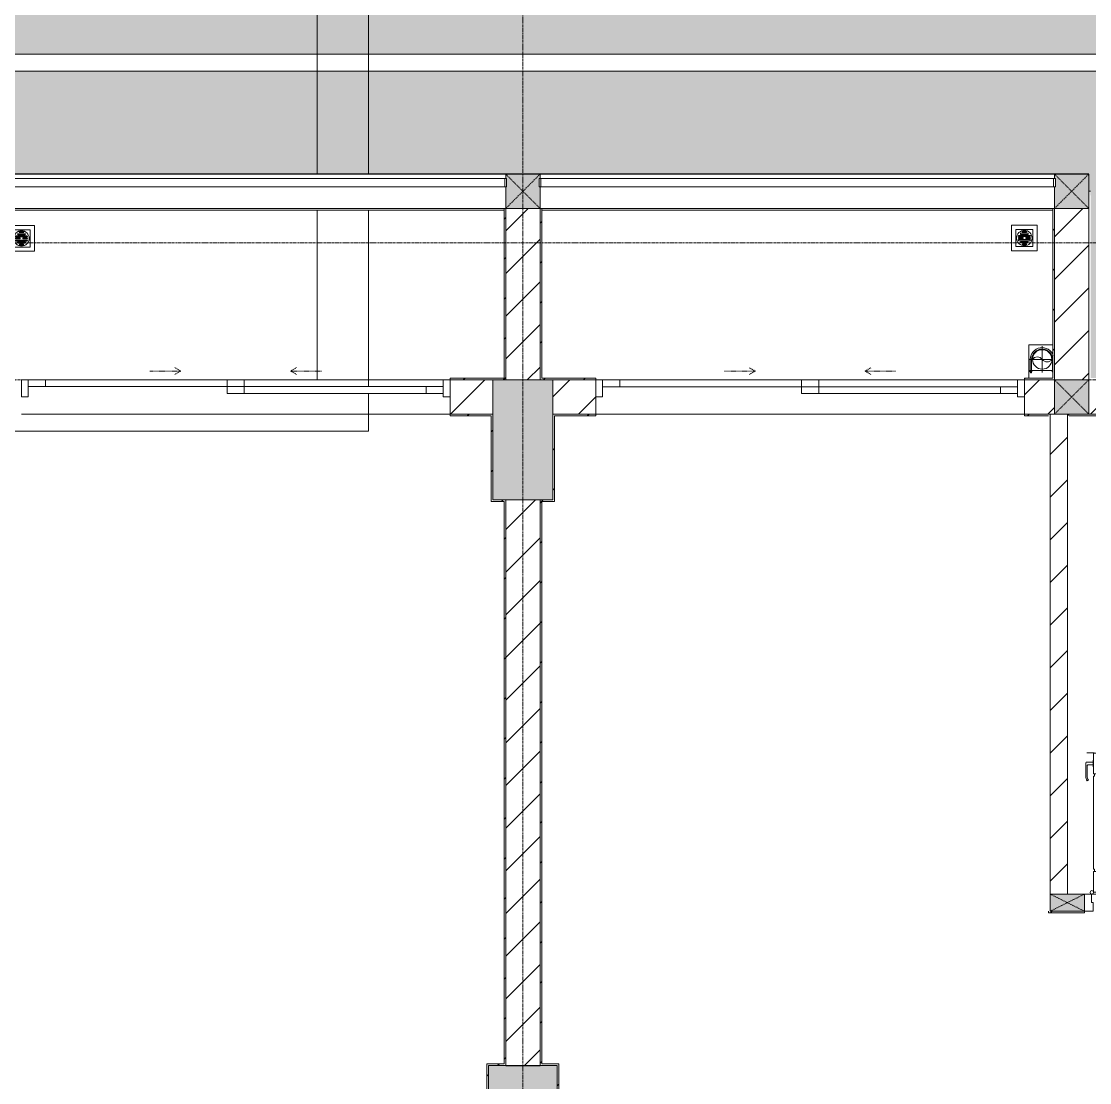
# Model space of a CAD drawing. Header units: millimetres. Extents: x 5359 to 218750, y -16347 to 109893.
# Drawn here: x 66228 to 72458, y 40437 to 46628 of the extents above; entities that cross this region are included whole.
import ezdxf

# ---------------------------------------------------------------- set-up
doc = ezdxf.new("R2010")
doc.units = ezdxf.units.MM
for name, pattern in [('Dash', [6, 3, -3]), ('Grid Line', [22.225, 12.7, -3.175, 3.175, -3.175]), ('IMPORT-CENTER _3_', [10.16, 6.35, -1.27, 1.27, -1.27])]:
    doc.linetypes.add(name, pattern=pattern)
for name, color, linetype, lineweight in [('0-1', 7, 'Continuous', 5), ('A-DETL-GENF-1', 9, 'Continuous', 9), ('A-DOOR', 31, 'Continuous', 9), ('A-DOOR-1', 9, 'Continuous', 9), ('A-DOOR-FRAM', 31, 'Continuous', 9), ('A-DOOR-HDLN', 31, 'Dash', 9), ('A-FLOR-1', 9, 'Continuous', 9), ('A-FLOR-HRAL', 11, 'Continuous', 9), ('A-FLOR-PATT', 8, 'Continuous', 9), ('A-WALL', 113, 'Continuous', 9), ('A-WALL-1', 53, 'Continuous', 18), ('A-WALL-3', 113, 'Continuous', 18), ('A-WALL-PATT-1', 10, 'Continuous', 9), ('A-WALL-PATT-2', 9, 'Continuous', 9), ('A-WALL-PATT-3', 111, 'Continuous', 9), ('G-IMPT', 8, 'Continuous', 9), ('G-IMPT-1', 8, 'IMPORT-CENTER _3_', 9), ('I-WALL-1', 53, 'Continuous', 18), ('I-WALL-2', 9, 'Continuous', 9), ('M-EQPM', 50, 'Continuous', 9), ('S-BEAM-1', 9, 'Continuous', 9), ('S-COLS', 52, 'Continuous', 9), ('S-COLS-1', 253, 'Continuous', 5), ('S-COLS-2', 53, 'Continuous', 18), ('S-COLS-3', 9, 'Continuous', 9), ('S-COLS-4', 52, 'Continuous', 18), ('S-COLS-5', 52, 'Dash', 9), ('S-COLS-HDLN', 52, 'Dash', 9), ('S-COLS-HDLN-1', 9, 'Dash', 9), ('S-GRID-1', 1, 'Grid Line', 9)]:
    doc.layers.add(name, color=color, linetype=linetype, lineweight=lineweight)
pattern_1 = [(45, (0, 0), (-124.4508, 124.4508), [])]
pattern_2 = [(45, (0, 0), (-116.67262, 116.67262), [])]
pattern_3 = [(0, (167.64, 11.2), (558.8, 558.8), [83.82, -16.764, 22.352, -16.764, -419.1]), (0, (167.64, 11.2), (558.8, 558.8), [-139.7, 83.82, -335.28]), (0, (139.7, 27.94), (558.8, 558.8), [55.88, -41.91, 83.82, -41.91, -335.28]), (0, (139.7, 27.94), (558.8, 558.8), [-223.52, 55.88, -279.4]), (0, (335.3, 251.46), (558.8, 558.8), [69.85, -27.94, 69.85, -391.16]), (0, (55.9, 363.2), (558.8, 558.8), [27.94, -55.88, 27.94, -447.04]), (90, (111.76, 363.2), (-558.8, 558.8), [50.292, -508.508]), (90, (279.4, 27.94), (-558.8, 558.8), [55.88, -502.92]), (90, (419.1, 251.46), (-558.8, 558.8), [55.88, -502.92]), (45, (352.04, 22.35), (0, 558.7996), [55.88, -734.383]), (135, (206.76, 22.35), (-558.7996, 0), [55.88, -734.383]), (63.435, (335.28, 25.15), (-0.0005, 558.8001), [55.88, -1193.635]), (75.964, (307.34, 27.94), (-0.00237, 558.80038), [55.88, -2248.111]), (75.964, (447.04, 251.46), (-0.00237, 558.80038), [44.704, -2259.287]), (75.964, (122.94, 363.22), (-0.00237, 558.80038), [39.116, -2264.875]), (104.036, (251.46, 27.94), (0.00237, 558.80038), [55.88, -2248.111]), (104.036, (391.16, 251.46), (0.00237, 558.80038), [44.704, -2259.287]), (104.036, (100.58, 363.22), (0.00237, 558.80038), [39.116, -2264.875]), (116.565, (223.52, 25.15), (0.0005, 558.8001), [55.88, -1193.634])]

# ---------------------------------------------------------------- blocks, each defined once
blk = doc.blocks.new('NCV_TKTC_KET CAU_rvt-1-TKCS_MB ĐỊNH VỊ CỔNG-HÀNG RÀO')
at = {"layer": 'S-COLS-1'}
for points in [[(69327.6, 43836.9), (69327.6, 44536.9), (68977.6, 44536.9), (68977.6, 43836.9)], [(69352.6, 39236.9), (69352.6, 40536.9), (68952.6, 40536.9), (68952.6, 39236.9)]]:
    blk.add_hatch(color=256, dxfattribs=at).paths.add_polyline_path(points)
at = {"layer": 'S-BEAM-1'}
for p, q in [((69052.6, 45737.4), (66052.6, 45737.4)), ((72252.6, 45737.4), (69252.6, 45737.4)), ((66052.6, 45537.4), (69052.6, 45537.4))]:
    blk.add_line(p, q, dxfattribs=at)
at = {"layer": 'S-COLS-2'}
for p, q in [((69327.6, 44536.9), (68977.6, 44536.9)), ((68977.6, 44536.9), (68977.6, 43836.9)), ((69327.6, 43836.9), (69327.6, 44536.9)), ((68977.6, 43836.9), (69327.6, 43836.9)), ((69352.6, 40536.9), (68952.6, 40536.9)), ((68952.6, 40536.9), (68952.6, 39236.9)), ((69352.6, 39236.9), (69352.6, 40536.9))]:
    blk.add_line(p, q, dxfattribs=at)
blk = doc.blocks.new('DOOR_CW_01 CANH MO-PANEL KINH - DIW_01-900x2200-CỬA GỖ VÂN LAMINATE-553393-TKCS_MB ĐỊNH VỊ CỔNG-HÀNG RÀO')
at = {"layer": 'A-DETL-GENF-1'}
for p, q in [((-442, 737), (-442, 816.5)), ((-399, 820.5), (-438, 820.5)), ((-399, 831.8), (-397, 831.8)), ((-399, 792.2), (-399, 831.8)), ((-397, 872), (-357, 872)), ((-397, 752), (-397, 872)), ((-397, 792.2), (-397, 831.8)), ((-357, 872), (-357, 752)), ((-357, 792.2), (-357, 831.8)), ((-355, 831.8), (-357, 831.8)), ((-355, 792.2), (-355, 831.8)), ((-355, 820.5), (-316, 820.5)), ((-312, 737), (-312, 816.5)), ((-434, 799.5), (-434, 737)), ((-399, 803.5), (-430, 803.5)), ((-397, 792.2), (-399, 792.2)), ((-357, 752), (-397, 752)), ((-363, 752), (-391, 752)), ((-391, 752), (-391, 738)), ((-363, 738), (-363, 752)), ((-357, 792.2), (-355, 792.2)), ((-355, 803.5), (-324, 803.5)), ((-320, 799.5), (-320, 737)), ((-433.9, 711.2), (-427.3, 715.8)), ((-397, 738), (-391, 738)), ((-397, 738), (-397, 196)), ((-357, 738), (-363, 738)), ((-357, 196), (-357, 738)), ((-320.1, 711.2), (-326.7, 715.8)), ((-397, 196), (-391, 196)), ((-391, 196), (-391, 182)), ((-357, 196), (-363, 196)), ((-363, 182), (-363, 196)), ((-357, 182), (-397, 182)), ((-397, 182), (-397, 62)), ((-391, 182), (-363, 182)), ((-357, 62), (-357, 182)), ((-397, 62), (-357, 62))]:
    blk.add_line(p, q, dxfattribs=at)
blk.add_circle((-407, 60), 10, dxfattribs=at)
for centre, radius, start, end in [((-407, 60), 814, 360, 92), ((-438, 816.5), 4, 90, 180), ((-316, 816.5), 4, 0, 90), ((-430, 799.5), 4, 90, 180), ((-324, 799.5), 4, 360, 90), ((-397, 737), 45, 180, 215), ((-397, 737), 37, 180, 215), ((-357, 737), 37, 325, 0), ((-357, 737), 45, 325, 0)]:
    blk.add_arc(centre, radius, start, end, dxfattribs=at)
at = {"layer": 'A-DOOR-1'}
for p, q in [((-410, 50), (-450, 50)), ((-450, 50), (-450, -50)), ((-410, 0), (-410, 50)), ((-400, 0), (-410, 0)), ((-407, 50), (-382, 50)), ((-400, -50), (-400, 0)), ((410, 0), (400, 0)), ((400, 0), (400, -50)), ((450, 50), (410, 50)), ((410, 50), (410, 0)), ((450, -50), (450, 50)), ((-450, -50), (-400, -50)), ((400, -50), (450, -50))]:
    blk.add_line(p, q, dxfattribs=at)
blk = doc.blocks.new('G1_SOF - BO TRU - 100x200-V27-TKCS_MB ĐỊNH VỊ CỔNG-HÀNG RÀO')
at = {"layer": 'S-COLS-3'}
blk.add_hatch(color=256, dxfattribs=at).paths.add_polyline_path([(50, 100), (-50, 100), (-50, -100), (50, -100)])
at = {"layer": 'S-COLS-2'}
for p, q in [((-50, 100), (-50, -100)), ((50, -100), (50, 100)), ((-50, -100), (50, -100))]:
    blk.add_line(p, q, dxfattribs=at)
at = {"layer": 'S-COLS-HDLN-1'}
for p, q in [((50, 100), (-50, -100)), ((-50, 100), (50, -100))]:
    blk.add_line(p, q, dxfattribs=at)
blk = doc.blocks.new('NCV_TKTC_TANG 1_rvt-1-TKCS_MB ĐỊNH VỊ CỔNG-HÀNG RÀO')
at = {"layer": 'A-WALL-PATT-1'}
h = blk.add_hatch(dxfattribs=at)
h.set_pattern_fill('FP_2', color=256, style=0, pattern_type=2)
h.set_pattern_definition(pattern_1)
h.paths.add_polyline_path([(72327.6, 41536.9), (72327.6, 44336.6), (72227.6, 44336.6), (72227.6, 41536.9)])
h = blk.add_hatch(dxfattribs=at)
h.set_pattern_fill('FP_2', color=256, style=0, pattern_type=2)
h.set_pattern_definition(pattern_1)
h.paths.add_polyline_path([(75563.9, 40336.9), (75727.9, 40336.9), (75727.9, 40436.9), (74627.6, 40436.9), (74627.6, 40336.9)])
h.paths.add_polyline_path([(75927.9, 40336.9), (77177.9, 40336.9), (77177.6, 40436.9), (75927.9, 40436.9), (75927.9, 40398.2)])
h.paths.add_polyline_path([(73627.6, 40336.9), (73727.6, 40336.9), (73727.6, 40436.9), (73477.6, 40436.9), (73477.6, 40336.9), (73527.6, 40336.9)])
h.paths.add_polyline_path([(72537.9, 40336.9), (72677.6, 40336.9), (72677.6, 40436.9), (72427.6, 40436.9), (72427.6, 40336.9)])
at = {"layer": 'A-WALL-PATT-2'}
h = blk.add_hatch(dxfattribs=at)
h.set_pattern_fill('FP_3', color=256, style=0, pattern_type=2)
h.set_pattern_definition(pattern_2)
h.paths.add_polyline_path([(69052.6, 44546.9), (69052.6, 45536.9), (69042.6, 45536.9), (69042.6, 44546.9)])
h = blk.add_hatch(dxfattribs=at)
h.set_pattern_fill('FP_3', color=256, style=0, pattern_type=2)
h.set_pattern_definition(pattern_2)
h.paths.add_polyline_path([(69252.6, 44547.4), (69262.6, 44547.4), (69262.6, 45537.4), (69252.6, 45537.4), (69252.6, 44800.3)])
h = blk.add_hatch(dxfattribs=at)
h.set_pattern_fill('FP_3', color=256, style=0, pattern_type=2)
h.set_pattern_definition(pattern_2)
h.paths.add_polyline_path([(72252.1, 44537.4), (72252.1, 45537.4), (72242.1, 45537.4), (72242.1, 44537.4)])
h = blk.add_hatch(dxfattribs=at)
h.set_pattern_fill('FP_3', color=256, style=0, pattern_type=2)
h.set_pattern_definition(pattern_2)
h.paths.add_polyline_path([(66062.6, 44536.9), (66227.6, 44537.4), (66227.6, 44546.9), (66062.6, 44546.9), (66062.6, 44537.4)])
h.paths.add_polyline_path([(69052.6, 44536.9), (69052.6, 44546.9), (68727.6, 44546.9), (68727.6, 44536.9), (68906.6, 44536.9)])
h = blk.add_hatch(dxfattribs=at)
h.set_pattern_fill('FP_3', color=256, style=0, pattern_type=2)
h.set_pattern_definition(pattern_2)
h.paths.add_polyline_path([(72242.1, 44537.4), (72242.1, 44547.4), (72077.6, 44547.4), (72077.6, 44537.4)])
h.paths.add_polyline_path([(69511.8, 44537.4), (69577.6, 44537.4), (69577.6, 44547.4), (69252.6, 44547.4), (69252.6, 44537.4)])
h = blk.add_hatch(dxfattribs=at)
h.set_pattern_fill('FP_3', color=256, style=0, pattern_type=2)
h.set_pattern_definition(pattern_2)
h.paths.add_polyline_path([(66062.6, 44326.9), (66227.6, 44326.9), (66227.6, 44336.9), (66062.6, 44336.9)])
h.paths.add_polyline_path([(68906.6, 44326.9), (68977.6, 44326.9), (68977.6, 44336.9), (68727.6, 44336.9), (68727.6, 44326.9)])
h = blk.add_hatch(dxfattribs=at)
h.set_pattern_fill('FP_3', color=256, style=0, pattern_type=2)
h.set_pattern_definition(pattern_2)
h.paths.add_polyline_path([(68977.6, 43826.9), (68977.6, 44326.9), (68967.6, 44326.9), (68967.6, 43826.9)])
h = blk.add_hatch(dxfattribs=at)
h.set_pattern_fill('FP_3', color=256, style=0, pattern_type=2)
h.set_pattern_definition(pattern_2)
h.paths.add_polyline_path([(72217.6, 44326.9), (72217.6, 44336.9), (72077.6, 44336.9), (72077.6, 44326.9)])
h.paths.add_polyline_path([(69577.6, 44326.9), (69577.6, 44336.9), (69327.6, 44336.9), (69327.6, 44326.9), (69511.8, 44326.9)])
h = blk.add_hatch(dxfattribs=at)
h.set_pattern_fill('FP_3', color=256, style=0, pattern_type=2)
h.set_pattern_definition(pattern_2)
h.paths.add_polyline_path([(69337.6, 43826.9), (69337.6, 44326.9), (69327.6, 44326.9), (69327.6, 43826.9)])
h = blk.add_hatch(dxfattribs=at)
h.set_pattern_fill('FP_3', color=256, style=0, pattern_type=2)
h.set_pattern_definition(pattern_2)
h.paths.add_polyline_path([(75817.6, 44326.9), (75817.6, 44336.9), (72327.6, 44336.9), (72327.6, 44326.9), (75563.9, 44326.9)])
h = blk.add_hatch(dxfattribs=at)
h.set_pattern_fill('FP_3', color=256, style=0, pattern_type=2)
h.set_pattern_definition(pattern_2)
h.paths.add_polyline_path([(69052.6, 43826.9), (69052.6, 43836.9), (68977.6, 43836.9), (68977.6, 43826.9), (69042.6, 43826.9)])
h = blk.add_hatch(dxfattribs=at)
h.set_pattern_fill('FP_3', color=256, style=0, pattern_type=2)
h.set_pattern_definition(pattern_2)
h.paths.add_polyline_path([(69042.6, 40536.9), (69052.6, 40536.9), (69052.6, 43826.9), (69042.6, 43826.9), (69042.6, 40546.9)])
h = blk.add_hatch(dxfattribs=at)
h.set_pattern_fill('FP_3', color=256, style=0, pattern_type=2)
h.set_pattern_definition(pattern_2)
h.paths.add_polyline_path([(69262.6, 43826.9), (69327.6, 43826.9), (69327.6, 43836.9), (69252.6, 43836.9), (69252.6, 43826.9)])
h = blk.add_hatch(dxfattribs=at)
h.set_pattern_fill('FP_3', color=256, style=0, pattern_type=2)
h.set_pattern_definition(pattern_2)
h.paths.add_polyline_path([(69252.6, 40536.9), (69262.6, 40536.9), (69262.6, 43826.9), (69252.6, 43826.9), (69252.6, 40855.3)])
h = blk.add_hatch(dxfattribs=at)
h.set_pattern_fill('FP_3', color=256, style=0, pattern_type=2)
h.set_pattern_definition(pattern_2)
h.paths.add_polyline_path([(75027.6, 41426.9), (75027.6, 41436.9), (73327.6, 41436.9), (73327.6, 41426.9), (75017.6, 41426.9)])
h.paths.add_polyline_path([(72427.6, 41426.9), (72427.6, 41436.9), (72217.6, 41436.9), (72217.6, 41426.9), (72419.6, 41426.9)])
h = blk.add_hatch(dxfattribs=at)
h.set_pattern_fill('FP_3', color=256, style=0, pattern_type=2)
h.set_pattern_definition(pattern_2)
h.paths.add_polyline_path([(68952.6, 40536.9), (69042.6, 40536.9), (69042.6, 40546.9), (68942.6, 40546.9), (68942.6, 40536.9)])
h = blk.add_hatch(dxfattribs=at)
h.set_pattern_fill('FP_3', color=256, style=0, pattern_type=2)
h.set_pattern_definition(pattern_2)
h.paths.add_polyline_path([(68952.6, 39226.9), (68952.6, 40536.9), (68942.6, 40536.9), (68942.6, 39226.9)])
h = blk.add_hatch(dxfattribs=at)
h.set_pattern_fill('FP_3', color=256, style=0, pattern_type=2)
h.set_pattern_definition(pattern_2)
h.paths.add_polyline_path([(69362.6, 39227.4), (69362.6, 40536.9), (69352.6, 40536.9), (69352.6, 39227.4)])
at = {"layer": 'A-FLOR-1'}
for p, q in [((68687.6, 44536.9), (67527.6, 44536.9)), ((72077.5, 44537.4), (69577.6, 44537.4)), ((72077.5, 44337.4), (72077.5, 44436.9)), ((68727.6, 44336.9), (66227.6, 44336.9)), ((66227.6, 44336.9), (68727.6, 44336.9)), ((69577.6, 44337.4), (72077.5, 44337.4)), ((72077.6, 44336.9), (69577.6, 44336.9))]:
    blk.add_line(p, q, dxfattribs=at)
at = {"layer": 'A-WALL-1'}
for p, q in [((72327.6, 44336.6), (72227.6, 44336.6)), ((72227.6, 44336.6), (72227.6, 41536.9)), ((72327.6, 41536.9), (72327.6, 44336.6))]:
    blk.add_line(p, q, dxfattribs=at)
at = {"layer": 'I-WALL-1'}
for p, q in [((69042.6, 45536.9), (69042.6, 44546.9)), ((69052.6, 45536.9), (69042.6, 45536.9)), ((69052.6, 44546.9), (69052.6, 45536.9)), ((69252.6, 45537.4), (69252.6, 44547.4)), ((69262.6, 45537.4), (69252.6, 45537.4)), ((69262.6, 44547.4), (69262.6, 45537.4)), ((72252.1, 45537.4), (72242.1, 45537.4)), ((72242.1, 45537.4), (72242.1, 44547.4)), ((72252.1, 44537.4), (72252.1, 45537.4)), ((69042.6, 44546.9), (68727.6, 44546.9)), ((68727.6, 44546.9), (68727.6, 44537.4)), ((69052.6, 44536.9), (69052.6, 44546.9)), ((69252.6, 44547.4), (69252.6, 44537.4)), ((69577.6, 44547.4), (69262.6, 44547.4)), ((69577.6, 44537.4), (69577.6, 44547.4)), ((72242.1, 44547.4), (72077.6, 44547.4)), ((72077.6, 44547.4), (72077.6, 44537.4)), ((68727.6, 44536.9), (69052.6, 44536.9)), ((69252.6, 44537.4), (69577.6, 44537.4)), ((72077.6, 44537.4), (72242.1, 44537.4)), ((72242.1, 44537.4), (72252.1, 44537.4)), ((68977.6, 44336.9), (68727.6, 44336.9)), ((68727.6, 44336.9), (68727.6, 44326.9)), ((68727.6, 44326.9), (68967.6, 44326.9)), ((68967.6, 44326.9), (68967.6, 43826.9)), ((68977.6, 44326.9), (68977.6, 44336.9)), ((68977.6, 43836.9), (68977.6, 44326.9)), ((69577.6, 44336.9), (69327.6, 44336.9)), ((69327.6, 44336.9), (69327.6, 44326.9)), ((69327.6, 44326.9), (69327.6, 43836.9)), ((69337.6, 44326.9), (69577.6, 44326.9)), ((69337.6, 43826.9), (69337.6, 44326.9)), ((69577.6, 44326.9), (69577.6, 44336.9)), ((72217.6, 44336.9), (72077.6, 44336.9)), ((72077.6, 44336.9), (72077.6, 44326.9)), ((72077.6, 44326.9), (72217.6, 44326.9)), ((73452.6, 44336.9), (72327.6, 44336.9)), ((72327.6, 44336.9), (72327.6, 44326.9)), ((72337.6, 44326.9), (75817.6, 44326.9)), ((68967.6, 43826.9), (68977.6, 43826.9)), ((69052.6, 43836.9), (68977.6, 43836.9)), ((68977.6, 43826.9), (69042.6, 43826.9)), ((69042.6, 43826.9), (69042.6, 40546.9)), ((69052.6, 43826.9), (69052.6, 43836.9)), ((69052.6, 40536.9), (69052.6, 43826.9)), ((69327.6, 43836.9), (69252.6, 43836.9)), ((69252.6, 43836.9), (69252.6, 43826.9)), ((69252.6, 43826.9), (69252.6, 40536.9)), ((69262.6, 43826.9), (69327.6, 43826.9)), ((69262.6, 40546.9), (69262.6, 43826.9)), ((69327.6, 43826.9), (69337.6, 43826.9)), ((72217.6, 41436.9), (72217.6, 41426.9)), ((72427.6, 41426.9), (72427.6, 41436.9)), ((72217.6, 41426.9), (72427.6, 41426.9)), ((69042.6, 40546.9), (68942.6, 40546.9)), ((68942.6, 40546.9), (68942.6, 40536.9)), ((68942.6, 40536.9), (68942.6, 39226.9)), ((68952.6, 40536.9), (69042.6, 40536.9)), ((68952.6, 39236.9), (68952.6, 40536.9)), ((69042.6, 40536.9), (69052.6, 40536.9)), ((69252.6, 40536.9), (69262.6, 40536.9)), ((69362.6, 40546.9), (69262.6, 40546.9)), ((69262.6, 40536.9), (69352.6, 40536.9)), ((69352.6, 40536.9), (69352.6, 39237.4)), ((69362.6, 40536.9), (69362.6, 40546.9)), ((69362.6, 39227.4), (69362.6, 40536.9))]:
    blk.add_line(p, q, dxfattribs=at)
at = {"layer": 'I-WALL-2'}
for p, q in [((66062.6, 45536.9), (69042.6, 45536.9)), ((69042.6, 45526.9), (66062.6, 45526.9)), ((69262.6, 45537.4), (72242.1, 45537.4)), ((72242.1, 45527.4), (69262.6, 45527.4))]:
    blk.add_line(p, q, dxfattribs=at)
at = {"layer": 'A-DOOR-1'}
blk.add_blockref('DOOR_CW_01 CANH MO-PANEL KINH - DIW_01-900x2200-CỬA GỖ VÂN LAMINATE-553393-TKCS_MB ĐỊNH VỊ CỔNG-HÀNG RÀO', (72877.6, 41486.9), dxfattribs=at)
at = {"layer": 'S-COLS-3', "rotation": 269.9999999999989}
blk.add_blockref('G1_SOF - BO TRU - 100x200-V27-TKCS_MB ĐỊNH VỊ CỔNG-HÀNG RÀO', (72327.6, 41486.9), dxfattribs=at)
blk = doc.blocks.new('DEG_02-DEG_03 - DEG_02-2500x2400mm-CỬA ĐI 02 CÁNH TRƯỢT-625766-TKCS_MB ĐỊNH VỊ CỔNG-HÀNG RÀO')
at = {"layer": 'A-DOOR'}
for p, q in [((-1110, 100), (-1210, 100)), ((-1210, 100), (-1210, 60)), ((-1110, 60), (-1110, 100)), ((-1110, 100), (-50, 100)), ((50, 100), (-50, 100)), ((-50, 100), (-50, 60)), ((50, 60), (50, 100)), ((-1210, 60), (-1110, 60)), ((-50, 60), (-1110, 60)), ((50, 60), (-50, 60)), ((-50, 60), (-50, 20)), ((-50, 60), (50, 60)), ((-50, 20), (50, 20)), ((50, 20), (50, 60)), ((50, 60), (1110, 60)), ((1110, 20), (50, 20)), ((1210, 60), (1110, 60)), ((1110, 60), (1110, 20)), ((1110, 20), (1210, 20)), ((1210, 20), (1210, 60))]:
    blk.add_line(p, q, dxfattribs=at)
at = {"layer": 'A-DOOR-FRAM'}
for p, q in [((-1210, 100), (-1250, 100)), ((-1250, 100), (-1250, 0)), ((-1210, 0), (-1210, 100)), ((1250, 100), (1210, 100)), ((1210, 100), (1210, 0)), ((1250, 0), (1250, 100)), ((-1250, 0), (-1210, 0)), ((1210, 0), (1250, 0))]:
    blk.add_line(p, q, dxfattribs=at)
at = {"layer": 'A-DOOR-HDLN'}
for p, q in [((-500.4, 151.1), (-320.4, 151.1)), ((-320.4, 151.1), (-355, 171.1)), ((-320.4, 151.1), (-355, 131.1)), ((320.4, 151.1), (355, 171.1)), ((320.4, 151.1), (355, 131.1)), ((500.4, 151.1), (320.4, 151.1))]:
    blk.add_line(p, q, dxfattribs=at)
blk = doc.blocks.new('Railing - 50 x 10mm-1251311-TKCS_MB ĐỊNH VỊ CỔNG-HÀNG RÀO')
at = {"layer": 'A-FLOR-HRAL'}
for p, q in [((25, 5), (-25, 5)), ((-25, 5), (-25, -5)), ((25, -5), (25, 5)), ((-25, -5), (25, -5))]:
    blk.add_line(p, q, dxfattribs=at)
blk = doc.blocks.new('Railing - Railing-1601271-TKCS_MB ĐỊNH VỊ CỔNG-HÀNG RÀO')
at = {"layer": 'A-FLOR-HRAL'}
for p, q in [((69047.6, 45712.4), (66057.6, 45712.4)), ((66057.6, 45662.4), (69047.6, 45662.4))]:
    blk.add_line(p, q, dxfattribs=at)
at = {"rotation": 90}
for p in [(66052.6, 45687.4), (69052.6, 45687.4)]:
    blk.add_blockref('Railing - 50 x 10mm-1251311-TKCS_MB ĐỊNH VỊ CỔNG-HÀNG RÀO', p, dxfattribs=at)
blk = doc.blocks.new('Railing - Railing-1601291-TKCS_MB ĐỊNH VỊ CỔNG-HÀNG RÀO')
at = {"layer": 'A-FLOR-HRAL'}
for p, q in [((72247.6, 45712.4), (69257.6, 45712.4)), ((69257.6, 45662.4), (72247.6, 45662.4))]:
    blk.add_line(p, q, dxfattribs=at)
at = {"rotation": 90}
for p in [(69252.6, 45687.4), (72252.6, 45687.4)]:
    blk.add_blockref('Railing - 50 x 10mm-1251311-TKCS_MB ĐỊNH VỊ CỔNG-HÀNG RÀO', p, dxfattribs=at)
blk = doc.blocks.new('TKTC_XREF_251221_MB TANG 1 - TKTC_XREF_260130_MB TANG 1_dwg_THU NUOC - THU NUOC-444531-TKCS_MB TẦNG 1-4202124-TKCS_MB ĐỊNH VỊ CỔNG-HÀNG RÀO')
at = {"layer": 'M-EQPM'}
for p, q in [((-23.3, 10.8), (40.9, 10.8)), ((40.9, 4.8), (-23.3, 4.8)), ((-11, 23.3), (28.5, 23.3)), ((28.5, 17.3), (-11, 17.3)), ((-1.1, 35.6), (18.5, 35.6)), ((18.5, 29.6), (-1.1, 29.6)), ((-23.3, -13.6), (40.9, -13.6)), ((40.9, -19.6), (-23.3, -19.6)), ((-11, -26.1), (28.5, -26.1)), ((28.5, -32.1), (-11, -32.1)), ((-1.1, -38.5), (18.5, -38.5)), ((18.5, -44.5), (-1.1, -44.5))]:
    blk.add_line(p, q, dxfattribs=at)
at = {"layer": 'M-EQPM', "flags": 128}
for points in [[(83.7, -79.4), (83.7, 70.6), (-66.3, 70.6), (-66.3, -79.4)], [(58.7, -54.4), (58.7, 45.6), (-41.3, 45.6), (-41.3, -54.4)]]:
    blk.add_lwpolyline(points, close=True, dxfattribs=at)
for points in [[(-23.3, -1.2), (0.7, -1.2), (0.7, -7.2), (-23.3, -7.2)], [(40.9, -7.2), (16.7, -7.2), (16.7, -1.2), (40.9, -1.2)]]:
    blk.add_lwpolyline(points, dxfattribs=at)
at = {"layer": 'M-EQPM'}
for centre, radius, start, end in [((8.7, -4.4), 45, 360, 180), ((8.7, -4.4), 45, 360, 180), ((-23.3, 7.8), 3, 90, 270), ((-11, 20.3), 3, 90, 270), ((-1.1, 32.6), 3, 90, 270), ((18.5, 32.6), 3, 270, 90), ((28.5, 20.3), 3, 270, 90), ((40.9, 7.8), 3, 270, 90), ((8.7, -4.4), 45, 180, 360), ((8.7, -4.4), 45, 180, 360), ((-23.3, -4.2), 3, 90, 270), ((-23.3, -16.6), 3, 90, 270), ((-11, -29.1), 3, 90, 270), ((-1.1, -41.5), 3, 90, 270), ((18.5, -41.5), 3, 270, 90), ((28.5, -29.1), 3, 270, 90), ((40.9, -4.2), 3, 270, 90), ((40.9, -16.6), 3, 270, 90)]:
    blk.add_arc(centre, radius, start, end, dxfattribs=at)
blk = doc.blocks.new('TKTC_XREF_251221_MB TANG 1 - TKTC_XREF_260130_MB TANG 1_dwg_CUM U_DN100-V222-TKCS_MB ĐỊNH VỊ CỔNG-HÀNG RÀO')
at = {"layer": 'G-IMPT'}
blk.add_hatch(color=256, dxfattribs=at).paths.add_polyline_path([(0, 61), (15.8, 58.9), (30.5, 52.8), (43.1, 43.1), (52.8, 30.5), (58.9, 15.8), (61, 0), (58.9, -15.8), (52.8, -30.5), (43.1, -43.1), (30.5, -52.8), (15.8, -58.9), (0, -61), (0, -57), (14.8, -55.1), (28.5, -49.4), (40.3, -40.3), (49.4, -28.5), (55.1, -14.8), (57, 0), (55.1, 14.8), (49.4, 28.5), (40.3, 40.3), (28.5, 49.4), (14.8, 55.1), (0, 57)])
for p, q in [((-72.7, -60.7), (-72.7, -69.3)), ((-66.9, -62.1), (-71.7, -62.1)), ((-79.1, -63.4), (-79.1, -66.6)), ((-76.6, -63.4), (-76.6, -66.6)), ((-74.6, -63.4), (-74.6, -66.6)), ((-66.9, -67.9), (-71.7, -67.9)), ((-65, -69), (0, -69))]:
    blk.add_line(p, q, dxfattribs=at)
at = {"layer": 'G-IMPT', "flags": 128}
for points in [[(-71.7, 59.2), (-66.9, 59.2), (-66.9, 62.4)], [(-65, 62.4), (-65, 57.3), (-66.9, 57.3), (-66.9, 59.2)], [(-65, 61), (0, 61), (0, 57)], [(-72.7, -62.4), (-78.1, -62.4), (-78.1, -67.6), (-72.7, -67.6)], [(-71.7, -70.8), (-66.9, -70.8), (-66.9, -59.2), (-71.7, -59.2)], [(-66.9, -59.2), (-66.9, -57.3), (-65, -57.3), (-65, -72.7), (-66.9, -72.7), (-66.9, -70.8)], [(-65, -61), (0, -61), (0, -57)]]:
    blk.add_lwpolyline(points, dxfattribs=at)
at = {"layer": 'G-IMPT'}
for centre, radius, start, end in [((0, 0), 69, 270, 70.88205), ((-71.1, 60.7), 1.56, 112.61986, 247.38014), ((0, 0), 61, 270, 90), ((0, 0), 57, 270, 90), ((-78.1, -63.4), 0.96, 90, 180), ((-71.1, -60.7), 1.56, 112.61986, 247.38014), ((-67.9, -65), 4.8, 143.1301, 216.8699), ((-78.1, -66.6), 0.96, 180, 270), ((-71.1, -69.3), 1.56, 112.61986, 247.38014)]:
    blk.add_arc(centre, radius, start, end, dxfattribs=at)
blk = doc.blocks.new('TKTC_XREF_251221_MB TANG 1 - TKTC_XREF_260130_MB TANG 1_dwg_$cc-V223-TKCS_MB ĐỊNH VỊ CỔNG-HÀNG RÀO')
at = {"layer": 'G-IMPT'}
blk.add_circle((0, 0), 0.5, dxfattribs=at)
for centre, radius, start, end in [((0, 0), 0.5, 90, 270), ((0.188, 0.25), 0.313, 126.8699, 233.1301), ((-0.188, -0.25), 0.313, 306.8699, 53.1301)]:
    blk.add_arc(centre, radius, start, end, dxfattribs=at)
at = {"layer": 'G-IMPT-1'}
for p, q in [((0, -0.536), (0, 0.673)), ((-0.673, 0), (0.673, 0))]:
    blk.add_line(p, q, dxfattribs=at)
blk = doc.blocks.new('TKTC_XREF_251221_MB TANG 1 - TKTC_XREF_260130_MB TANG 1_dwg-4202109-TKCS_MB ĐỊNH VỊ CỔNG-HÀNG RÀO')
at = {"layer": 'G-IMPT'}
blk.add_line((-130699.1, -355607.7), (-137299.1, -355607.7), dxfattribs=at)
at = {"layer": 'G-IMPT', "flags": 128}
for points in [[(-130909.6, -356605.7), (-131049.4, -356605.7), (-131049.4, -356755.4), (-130909.1, -356755.4)], [(-131049.5, -356799.3), (-131049.2, -356755.5), (-130909.1, -356755.5)]]:
    blk.add_lwpolyline(points, dxfattribs=at)
at = {"extrusion": (0, 0, -1), "zscale": -1}
for p in [(136914.8, -355980.3), (131066, -355978.2)]:
    blk.add_blockref('TKTC_XREF_251221_MB TANG 1 - TKTC_XREF_260130_MB TANG 1_dwg_THU NUOC - THU NUOC-444531-TKCS_MB TẦNG 1-4202124-TKCS_MB ĐỊNH VỊ CỔNG-HÀNG RÀO', p, dxfattribs=at)
at = {"extrusion": (0, 0, -1)}
for name, p, xscale, yscale, zscale, rotation in [('TKTC_XREF_251221_MB TANG 1 - TKTC_XREF_260130_MB TANG 1_dwg_$cc-V223-TKCS_MB ĐỊNH VỊ CỔNG-HÀNG RÀO', (130970.5, -356690.5), 113.7150000000073, 113.7150000000073, -113.7150000000073, 269.9990086637472), ('TKTC_XREF_251221_MB TANG 1 - TKTC_XREF_260130_MB TANG 1_dwg_CUM U_DN100-V222-TKCS_MB ĐỊNH VỊ CỔNG-HÀNG RÀO', (130971.4, -356690.5), 0.9975000000000006, 0.9975000000000006, -0.9975000000000006, 90.00099133829468)]:
    blk.add_blockref(name, p, dxfattribs=dict(at, xscale=xscale, yscale=yscale, zscale=zscale, rotation=rotation))
blk = doc.blocks.new('TKTC_XREF_251221_MB TANG 1 - TKTC_XREF_251221_MB TANG 1-2038492-TKCS_MB ĐỊNH VỊ CỔNG-HÀNG RÀO')
blk.add_blockref('TKTC_XREF_251221_MB TANG 1 - TKTC_XREF_260130_MB TANG 1_dwg-4202109-TKCS_MB ĐỊNH VỊ CỔNG-HÀNG RÀO', (169499.1, 384109.7))
blk = doc.blocks.new('TKTC_NAP THAM BE NUOC NGAM_260130 - TKTC_XREF_260130_NAP THAM BE NUOC NGAM_dwg-4013458-TKCS_MB ĐỊNH VỊ CỔNG-HÀNG RÀO')
at = {"layer": 'G-IMPT'}
for p, q in [((-134909, 141315.1), (-134909, 153914.7)), ((-134909, 140075.1), (-134909, 141104.7))]:
    blk.add_line(p, q, dxfattribs=at)
at = {"layer": 'G-IMPT', "flags": 128}
for points in [[(-135209, 141315.1), (-135209, 153614.7), (-142034, 153614.7), (-142034, 148889.7), (-148499, 148889.7)], [(-135634.1, 140114.7), (-135209, 140114.7), (-135209, 141104.7)], [(-137099.4, 139814.7), (-134909, 139814.7), (-134909, 140035.1)]]:
    blk.add_lwpolyline(points, dxfattribs=at)
blk = doc.blocks.new('TKTC_NAP THAM BE NUOC NGAM_260130 - NẮP THĂM BỂ NƯỚC NGẦM-2336355-TKCS_MB ĐỊNH VỊ CỔNG-HÀNG RÀO')
blk.add_blockref('TKTC_NAP THAM BE NUOC NGAM_260130 - TKTC_XREF_260130_NAP THAM BE NUOC NGAM_dwg-4013458-TKCS_MB ĐỊNH VỊ CỔNG-HÀNG RÀO', (150009, -139814.7))
blk = doc.blocks.new('G1_SOF - BO TRU - 200x200-3050151-TKCS_MB ĐỊNH VỊ CỔNG-HÀNG RÀO')
at = {"layer": 'S-COLS-HDLN'}
for p, q in [((-100, 100), (100, -100)), ((100, 100), (-100, -100))]:
    blk.add_line(p, q, dxfattribs=at)

msp = doc.modelspace()

# ---------------------------------------------------------------- hatches: boundary and pattern name
at = {"layer": 'A-FLOR-PATT'}
h = msp.add_hatch(dxfattribs=at)
h.set_pattern_fill('FP_14', color=256, style=0, pattern_type=2)
h.set_pattern_definition(pattern_3)
h.paths.add_polyline_path([(75827.6, 46437.4), (75827.6, 47486.3), (61127.6, 47486.3), (61127.6, 46437.4), (75563.9, 46437.4)])
h = msp.add_hatch(dxfattribs=at)
h.set_pattern_fill('FP_14', color=256, style=0, pattern_type=2)
h.set_pattern_definition(pattern_3)
h.paths.add_polyline_path([(65842.6, 44546.9), (65842.6, 45737.4), (70722.2, 45737.4), (72452.6, 45736.9), (72452.6, 45637.4), (72462.6, 45637.4), (72463.1, 44547.4), (75827.6, 44547.4), (75827.6, 46337.4), (55452.6, 46337.4), (55452.6, 45136.9), (52937.6, 45136.9), (52937.6, 44546.9), (57642.6, 44546.9), (57645.1, 45737.4), (61137.5, 45735.3), (61137.5, 44546.9), (65813.1, 44546.9)])
at = {"layer": 'A-WALL-PATT-3'}
h = msp.add_hatch(dxfattribs=at)
h.set_pattern_fill('FP_1', color=256, style=0, pattern_type=2)
h.set_pattern_definition(pattern_1)
h.paths.add_polyline_path([(72452.6, 44536.9), (72452.6, 45536.9), (72252.6, 45536.9), (72252.6, 44536.9)])
h.paths.add_polyline_path([(72452.6, 45736.9), (72452.6, 45737.4), (72252.6, 45736.9)])
h = msp.add_hatch(dxfattribs=at)
h.set_pattern_fill('FP_1', color=256, style=0, pattern_type=2)
h.set_pattern_definition(pattern_1)
h.paths.add_polyline_path([(69252.6, 44537), (69252.6, 45536.9), (69052.6, 45536.9), (69052.6, 44537)])
h = msp.add_hatch(dxfattribs=at)
h.set_pattern_fill('FP_1', color=256, style=0, pattern_type=2)
h.set_pattern_definition(pattern_1)
h.paths.add_polyline_path([(66052.6, 44337.4), (66227.6, 44337.4), (66227.6, 44537.4), (66052.6, 44536.9), (66052.6, 44437.4)])
h.paths.add_polyline_path([(68906.6, 44337.4), (68977.6, 44337.4), (68977.6, 44537.4), (68727.6, 44537.4), (68727.6, 44337.4)])
h = msp.add_hatch(dxfattribs=at)
h.set_pattern_fill('FP_1', color=256, style=0, pattern_type=2)
h.set_pattern_definition(pattern_1)
h.paths.add_polyline_path([(72252.6, 44336.9), (72252.6, 44536.9), (72077.6, 44536.9), (72077.6, 44336.9)])
h.paths.add_polyline_path([(69511.8, 44336.9), (69577.6, 44336.9), (69577.6, 44536.9), (69327.6, 44536.9), (69327.6, 44336.9)])
h = msp.add_hatch(dxfattribs=at)
h.set_pattern_fill('FP_1', color=256, style=0, pattern_type=2)
h.set_pattern_definition(pattern_1)
h.paths.add_polyline_path([(72537.9, 44336.9), (73452.6, 44336.9), (73452.6, 44536.9), (72452.6, 44536.9), (72452.6, 44336.9)])
h.paths.add_polyline_path([(75727.6, 44336.9), (75727.6, 44536.9), (74852.6, 44536.9), (74852.6, 44336.9), (75563.9, 44336.9)])
h = msp.add_hatch(dxfattribs=at)
h.set_pattern_fill('FP_1', color=256, style=0, pattern_type=2)
h.set_pattern_definition(pattern_1)
h.paths.add_polyline_path([(69052.6, 40535.7), (69252.6, 40535.7), (69252.6, 43837), (69052.6, 43837), (69052.6, 40855.3)])
at = {"layer": 'S-COLS-1'}
for points in [[(69247.6, 45536.9), (69252.6, 45536.9), (69252.6, 45662.4), (69247.6, 45662.4), (69247.6, 45712.4), (69252.6, 45712.4), (69252.6, 45736.9), (69052.6, 45736.9), (69052.6, 45712.4), (69057.6, 45712.4), (69057.6, 45662.4), (69052.6, 45662.4), (69052.6, 45536.9), (69057.6, 45536.9)], [(72257.6, 45536.9), (72452.6, 45536.9), (72452.6, 45736.9), (72252.6, 45736.9), (72252.6, 45712.4), (72257.6, 45712.4), (72257.6, 45662.4), (72252.6, 45662.4), (72252.6, 45536.9)], [(72252.6, 44336.9), (72452.6, 44336.9), (72452.6, 44536.9), (72252.6, 44536.9)]]:
    msp.add_hatch(color=256, dxfattribs=at).paths.add_polyline_path(points)

# ---------------------------------------------------------------- linework, layer by layer
at = {"layer": 'A-WALL'}
for p, q in [((55462.6, 46437.4), (75927.6, 46437.4)), ((75827.6, 46337.4), (55452.6, 46337.4)), ((69052.6, 45736.9), (69252.6, 45736.9)), ((72252.6, 45736.9), (72452.6, 45736.9)), ((69252.6, 45536.9), (69052.6, 45536.9)), ((72452.6, 45536.9), (72252.6, 45536.9)), ((67527.6, 44537.4), (68687.6, 44537.4)), ((70877.6, 44536.9), (72037.6, 44536.9)), ((72252.6, 44536.9), (72462.6, 44536.9)), ((72452.6, 44536.9), (72452.6, 44336.9)), ((68727.6, 44337.4), (66227.6, 44337.4)), ((72077.6, 44336.9), (69577.6, 44336.9))]:
    msp.add_line(p, q, dxfattribs=at)
at = {"layer": 'A-WALL-3'}
for p, q in [((69052.6, 45737.4), (69052.6, 45736.9)), ((69252.6, 45737.4), (69052.6, 45737.4)), ((69252.6, 45736.9), (69252.6, 45737.4)), ((72252.6, 45737.4), (72252.6, 45736.9)), ((72452.6, 45737.4), (72252.6, 45737.4)), ((72452.6, 45736.9), (72452.6, 45737.4)), ((72452.6, 45637.4), (72452.6, 44536.9)), ((72462.6, 45637.4), (72452.6, 45637.4)), ((69052.6, 45536.9), (69052.6, 44537)), ((69252.6, 44537), (69252.6, 45536.9)), ((72252.6, 45536.9), (72252.6, 44536.9)), ((68977.6, 44537.4), (68727.6, 44537.4)), ((68977.6, 44337.4), (68977.6, 44537.4)), ((69052.6, 44537), (69252.6, 44537)), ((69577.6, 44536.9), (69327.6, 44536.9)), ((69327.6, 44536.9), (69327.6, 44336.9)), ((72252.6, 44536.9), (72077.6, 44536.9)), ((72252.6, 44336.9), (72252.6, 44536.9)), ((68727.6, 44437.4), (68727.6, 44337.4)), ((69577.6, 44336.9), (69577.6, 44436.9)), ((72077.6, 44436.9), (72077.6, 44336.9)), ((68727.6, 44337.4), (68977.6, 44337.4)), ((69327.6, 44336.9), (69577.6, 44336.9)), ((72077.6, 44336.9), (72252.6, 44336.9)), ((72452.6, 44336.9), (73452.6, 44336.9)), ((69252.6, 43837), (69052.6, 43837)), ((69052.6, 43837), (69052.6, 40535.7)), ((69252.6, 40535.7), (69252.6, 43837)), ((69052.6, 40535.7), (69252.6, 40535.7))]:
    msp.add_line(p, q, dxfattribs=at)
at = {"layer": 'S-COLS'}
for p, q in [((69252.6, 45736.9), (69052.6, 45736.9)), ((72452.6, 45736.9), (72252.6, 45736.9)), ((69052.6, 45536.9), (69252.6, 45536.9)), ((72252.6, 45536.9), (72452.6, 45536.9)), ((72452.6, 44536.9), (72252.6, 44536.9)), ((72452.6, 44336.9), (72452.6, 44536.9))]:
    msp.add_line(p, q, dxfattribs=at)
at = {"layer": 'S-COLS-4'}
for p, q in [((69052.6, 45736.9), (69052.6, 45712.4)), ((69252.6, 45712.4), (69252.6, 45736.9)), ((72252.6, 45736.9), (72252.6, 45712.4)), ((72452.6, 45536.9), (72452.6, 45736.9)), ((69052.6, 45662.4), (69052.6, 45536.9)), ((69252.6, 45536.9), (69252.6, 45662.4)), ((72252.6, 45662.4), (72252.6, 45536.9)), ((72252.6, 44536.9), (72252.6, 44336.9)), ((72252.6, 44336.9), (72452.6, 44336.9))]:
    msp.add_line(p, q, dxfattribs=at)
at = {"layer": 'S-GRID-1'}
for p, q in [((69152.6, 13102.5), (69152.6, 80482.7)), ((132680.6, 45336.9), (27631.1, 45336.9)), ((135474.6, 44536.9), (24837.1, 44536.9))]:
    msp.add_line(p, q, dxfattribs=at)

# ---------------------------------------------------------------- block references
at = {"layer": '0-1'}
for name in ['NCV_TKTC_KET CAU_rvt-1-TKCS_MB ĐỊNH VỊ CỔNG-HÀNG RÀO', 'NCV_TKTC_TANG 1_rvt-1-TKCS_MB ĐỊNH VỊ CỔNG-HÀNG RÀO']:
    msp.add_blockref(name, (0, 0), dxfattribs=at)
at = {"layer": 'A-DOOR'}
for p in [(67477.6, 44437.4), (70827.6, 44436.9)]:
    msp.add_blockref('DEG_02-DEG_03 - DEG_02-2500x2400mm-CỬA ĐI 02 CÁNH TRƯỢT-625766-TKCS_MB ĐỊNH VỊ CỔNG-HÀNG RÀO', p, dxfattribs=at)
at = {"layer": 'A-FLOR-HRAL'}
for name in ['Railing - Railing-1601271-TKCS_MB ĐỊNH VỊ CỔNG-HÀNG RÀO', 'Railing - Railing-1601291-TKCS_MB ĐỊNH VỊ CỔNG-HÀNG RÀO']:
    msp.add_blockref(name, (0, 0), dxfattribs=at)
at = {"layer": 'M-EQPM'}
for name, p in [('TKTC_XREF_251221_MB TANG 1 - TKTC_XREF_251221_MB TANG 1-2038492-TKCS_MB ĐỊNH VỊ CỔNG-HÀNG RÀO', (33652.6, 17236.9)), ('TKTC_NAP THAM BE NUOC NGAM_260130 - NẮP THĂM BỂ NƯỚC NGẦM-2336355-TKCS_MB ĐỊNH VỊ CỔNG-HÀNG RÀO', (53152.6, 44236.9))]:
    msp.add_blockref(name, p, dxfattribs=at)
at = {"layer": 'S-COLS-5'}
for p in [(69152.6, 45636.9), (72352.6, 45636.9), (72352.6, 44436.9)]:
    msp.add_blockref('G1_SOF - BO TRU - 200x200-3050151-TKCS_MB ĐỊNH VỊ CỔNG-HÀNG RÀO', p, dxfattribs=at)

doc.saveas('drawing.dxf')
